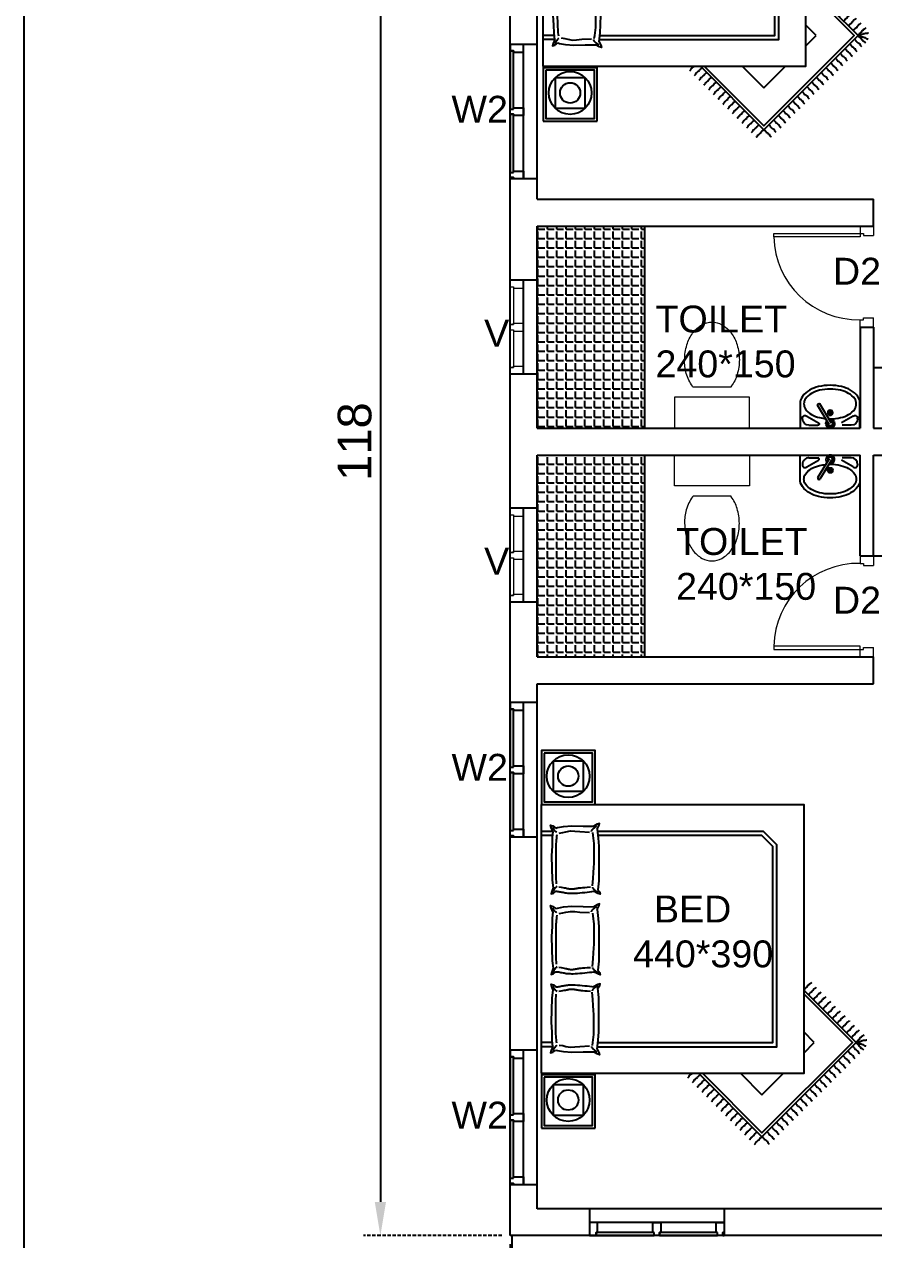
# Model space of a CAD drawing. Header units: inches. Extents: x -2903 to 3367, y -161 to 1064.
# Drawn here: x 3160.9 to 3224, y 92.5 to 182.8 of the extents above; entities that cross this region are included whole.
import ezdxf

# ---------------------------------------------------------------- set-up
doc = ezdxf.new("R2010")
doc.units = ezdxf.units.IN
doc.header["$MEASUREMENT"] = 0
doc.linetypes.add('ACAD_ISO03W100', pattern=[30, 12, -18])
doc.linetypes.add('HIDDEN', pattern=[0.375, 0.25, -0.125])
for name, color, linetype, lineweight in [('DIMENSION', 31, 'Continuous', 25), ('door', 42, 'Continuous', 20), ('furniture', 8, 'Continuous', 9), ('FURNITURES', 7, 'Continuous', 9), ('SUNSHADE', 63, 'ACAD_ISO03W100', 20), ('VENTILATOR', 42, 'ACAD_ISO03W100', 20)]:
    doc.layers.add(name, color=color, linetype=linetype, lineweight=lineweight)
for name, color, linetype in [('FURN', 161, 'Continuous'), ('FURNICHUR', 53, 'Continuous'), ('wall', 7, 'Continuous'), ('windows', 50, 'Continuous')]:
    doc.layers.add(name, color=color, linetype=linetype)
doc.styles.get("Standard").update_dxf_attribs({"font": 'arial.ttf'})
doc.dimstyles.new('ISO-25', dxfattribs={"dimtxt": 2.5, "dimasz": 2.5, "dimexe": 1.25, "dimexo": 0.625, "dimtad": 1, "dimtxsty": 'Standard', "dimcen": 2.5, "dimadec": 0, "dimazin": 0, "dimtfac": 1, "dimtmove": 0, "dimatfit": 3, "dimfxl": 1, "dimarcsym": 0})
pattern_1 = [(0, (29636.6011, -97488.9476), (0, 0.6985), [0.508, -0.1905]), (90, (29636.6011, -97488.9476), (-0.6985, 4e-17), [0.508, -0.1905])]

# ---------------------------------------------------------------- blocks, each defined once
blk = doc.blocks.new('1')
at = {"layer": 'FURN'}
for p, q in [((-128.05, 38.4), (-128.05, -1.6)), ((-88.05, 38.4), (-88.05, -1.6)), ((-87.43, 38.4), (112.57, 38.4)), ((112.57, 38.4), (112.57, -1.6)), ((112.57, 38.4), (112.57, -1.6))]:
    blk.add_line(p, q, dxfattribs=at)
at = {"layer": 'FURN', "color": 1}
for p, q in [((-67.43, 29.96), (-67.43, 38.4)), ((-64.43, 30.14), (-64.43, 38.4)), ((89.57, 30.14), (89.57, 38.4)), ((92.57, 29.96), (92.57, 38.4)), ((-87.43, -109.78), (-103.23, -125.58)), ((-103.23, -125.58), (-87.43, -141.38)), ((-72.21, -156.6), (-64.34, -164.47)), ((-64.34, -164.47), (-56.47, -156.6))]:
    blk.add_line(p, q, dxfattribs=at)
at = {"layer": 'FURN'}
for points in [[(-128.05, -1.6), (-88.05, -1.6), (-88.05, 38.4), (-128.05, 38.4)], [(112.57, 38.4), (112.57, -156.6), (-87.43, -156.6), (-87.43, 38.4)], [(112.57, -1.6), (152.57, -1.6), (152.57, 38.4), (112.57, 38.4)], [(-67.36, 29.85), (-70.3, 31.02), (-72.03, 31.52), (-71.43, 29.78), (-69.89, 27.6)], [(-69.89, 27.6), (-70.23, 26.29), (-71.09, 21.89), (-71.51, 15.74), (-71.34, 7.22), (-71.22, -0.51)], [(-67.36, 29.85), (-62.73, 30.26), (-56.57, 30.47), (-49.12, 30.93), (-31.04, 30.44), (-25.45, 29.59)], [(-25.45, 29.59), (-22.66, 30.61), (-20.92, 31.06), (-21.58, 29.33), (-22.95, 27.54)], [(-22.95, 27.54), (-22.91, 26.89), (-22.83, 26.2), (-22.73, 25.46), (-22.6, 24.7), (-22.45, 23.91), (-22.29, 23.11), (-22.14, 22.3), (-21.98, 21.49), (-21.84, 20.69), (-21.71, 19.87), (-21.6, 19.01), (-21.52, 18.09), (-21.47, 17.07), (-21.45, 15.94), (-21.46, 14.67), (-21.52, 13.22), (-21.62, 11.6), (-21.76, 9.84), (-21.93, 8), (-22.11, 6.13), (-22.31, 4.3), (-22.51, 2.55), (-22.7, 0.95), (-22.88, -0.45)], [(-9.18, 29.59), (-11.96, 30.61), (-13.71, 31.06), (-13.05, 29.33), (-11.68, 27.54)], [(-11.68, 27.54), (-11.72, 26.89), (-11.79, 26.2), (-11.9, 25.46), (-12.03, 24.7), (-12.18, 23.91), (-12.33, 23.11), (-12.49, 22.3), (-12.65, 21.49), (-12.79, 20.69), (-12.92, 19.87), (-13.02, 19.01), (-13.11, 18.09), (-13.16, 17.07), (-13.18, 15.94), (-13.17, 14.67), (-13.11, 13.22), (-13.01, 11.6), (-12.87, 9.84), (-12.7, 8), (-12.51, 6.13), (-12.32, 4.3), (-12.12, 2.55), (-11.93, 0.95), (-11.75, -0.45)], [(32.74, 29.85), (28.11, 30.26), (21.94, 30.47), (14.49, 30.93), (-3.59, 30.44), (-9.18, 29.59)], [(32.74, 29.85), (35.68, 31.02), (37.41, 31.52), (36.8, 29.78), (35.26, 27.6)], [(35.26, 27.6), (35.6, 26.29), (36.47, 21.89), (36.89, 15.74), (36.72, 7.22), (36.59, -0.51)], [(50.59, 29.59), (47.8, 30.61), (46.06, 31.06), (46.72, 29.33), (48.09, 27.54)], [(48.09, 27.54), (48.05, 26.89), (47.98, 26.2), (47.87, 25.46), (47.74, 24.7), (47.59, 23.91), (47.44, 23.11), (47.28, 22.3), (47.12, 21.49), (46.98, 20.69), (46.85, 19.87), (46.75, 19.01), (46.66, 18.09), (46.61, 17.07), (46.59, 15.94), (46.6, 14.67), (46.66, 13.22), (46.76, 11.6), (46.9, 9.84), (47.07, 8), (47.26, 6.13), (47.45, 4.3), (47.65, 2.55), (47.84, 0.95), (48.02, -0.45)], [(92.51, 29.85), (87.88, 30.26), (81.71, 30.47), (74.26, 30.93), (56.18, 30.44), (50.59, 29.59)], [(92.51, 29.85), (95.45, 31.02), (97.17, 31.52), (96.57, 29.78), (95.03, 27.6)], [(95.03, 27.6), (95.37, 26.29), (96.23, 21.89), (96.66, 15.74), (96.49, 7.22), (96.36, -0.51)], [(-69.16, -3.07), (-71.63, -4.33), (-73.38, -4.77), (-72.72, -3.05), (-71.22, -0.51)], [(-69.16, -3.07), (-62.46, -3.85), (-56.31, -4.27), (-48.87, -4.45), (-30.78, -4.3), (-23.97, -3.47)], [(-23.97, -3.47), (-22.41, -4.76), (-20.68, -5.27), (-21.29, -3.52), (-22.88, -0.45)], [(-10.66, -3.47), (-12.21, -4.76), (-13.94, -5.27), (-13.34, -3.52), (-11.75, -0.45)], [(34.53, -3.07), (27.84, -3.85), (21.68, -4.27), (14.24, -4.45), (-3.85, -4.3), (-10.66, -3.47)], [(34.53, -3.07), (37.01, -4.33), (38.75, -4.77), (38.09, -3.05), (36.59, -0.51)], [(49.11, -3.47), (47.55, -4.76), (45.83, -5.27), (46.43, -3.52), (48.02, -0.45)], [(94.3, -3.07), (87.6, -3.85), (81.45, -4.27), (74.01, -4.45), (55.92, -4.3), (49.11, -3.47)], [(94.3, -3.07), (96.78, -4.33), (98.52, -4.77), (97.86, -3.05), (96.36, -0.51)], [(-87.43, -78.67), (-134.34, -125.58), (-64.34, -195.59), (-25.35, -156.6)]]:
    blk.add_lwpolyline(points, dxfattribs=at)
at = {"layer": 'FURN', "color": 1}
for points in [[(-90.05, 36.4), (-126.05, 36.4), (-126.05, 0.4), (-90.05, 0.4)], [(150.57, 36.4), (114.57, 36.4), (114.57, 0.4), (150.57, 0.4)]]:
    blk.add_lwpolyline(points, close=True, dxfattribs=at)
at = {"layer": 'FURN'}
for points in [[(-95.78, 7.15), (-95.78, 29.65), (-118.28, 29.65), (-118.28, 7.15)], [(144.84, 7.15), (144.84, 29.65), (122.34, 29.65), (122.34, 7.15)]]:
    blk.add_lwpolyline(points, close=True, dxfattribs=at)
at = {"layer": 'FURN', "color": 1}
for points in [[(-66.57, 26.81), (-66.83, 27.23), (-67.15, 27.64), (-67.53, 28.02), (-67.97, 28.4), (-68.48, 28.76), (-69.06, 29.13), (-69.71, 29.49), (-70.44, 29.86)], [(-64.81, 26.86), (-63.52, 27.05), (-62.22, 27.2), (-60.9, 27.33), (-59.55, 27.43), (-58.13, 27.52), (-56.64, 27.59), (-55.06, 27.64), (-53.37, 27.68), (-51.55, 27.72), (-49.51, 27.74), (-47.2, 27.75), (-44.51, 27.74), (-41.37, 27.7), (-37.71, 27.63), (-33.44, 27.52), (-28.49, 27.38)], [(-26.43, 26.6), (-26.19, 27.04), (-25.89, 27.45), (-25.53, 27.86), (-25.1, 28.25), (-24.61, 28.63), (-24.04, 29.02), (-23.41, 29.41), (-22.69, 29.81)], [(-8.19, 26.6), (-8.44, 27.04), (-8.74, 27.45), (-9.1, 27.86), (-9.53, 28.25), (-10.02, 28.63), (-10.58, 29.02), (-11.22, 29.41), (-11.93, 29.81)], [(30.18, 26.86), (28.89, 27.05), (27.6, 27.2), (26.28, 27.33), (24.92, 27.43), (23.51, 27.52), (22.02, 27.59), (20.44, 27.64), (18.75, 27.68), (16.92, 27.72), (14.89, 27.74), (12.57, 27.75), (9.88, 27.74), (6.75, 27.7), (3.09, 27.63), (-1.18, 27.52), (-6.14, 27.38)], [(31.94, 26.81), (32.21, 27.23), (32.52, 27.64), (32.9, 28.02), (33.35, 28.4), (33.85, 28.76), (34.43, 29.13), (35.09, 29.49), (35.81, 29.86)], [(51.58, 26.6), (51.33, 27.04), (51.03, 27.45), (50.67, 27.86), (50.24, 28.25), (49.75, 28.63), (49.19, 29.02), (48.55, 29.41), (47.84, 29.81)], [(89.95, 26.86), (88.66, 27.05), (87.36, 27.2), (86.05, 27.33), (84.69, 27.43), (83.28, 27.52), (81.79, 27.59), (80.21, 27.64), (78.52, 27.68), (76.69, 27.72), (74.66, 27.74), (72.34, 27.75), (69.65, 27.74), (66.52, 27.7), (62.86, 27.63), (58.59, 27.52), (53.63, 27.38)], [(91.71, 26.81), (91.97, 27.23), (92.29, 27.64), (92.67, 28.02), (93.11, 28.4), (93.62, 28.76), (94.2, 29.13), (94.85, 29.49), (95.58, 29.86)], [(-66.19, 25.07), (-66.66, 22.44), (-67.17, 20.24), (-67.71, 16.62), (-67.6, 13.63), (-67.19, 9.67), (-66.9, 2.66)], [(-26.22, 25.3), (-25.95, 23.77), (-25.72, 22.49), (-25.52, 21.42), (-25.35, 20.53), (-25.2, 19.79), (-25.07, 19.18), (-24.96, 18.65), (-24.87, 18.18), (-24.79, 17.74), (-24.72, 17.33), (-24.67, 16.93), (-24.64, 16.54), (-24.62, 16.15), (-24.61, 15.75), (-24.63, 15.35), (-24.66, 14.93), (-24.71, 14.48), (-24.78, 14.02), (-24.85, 13.54), (-24.94, 13.06), (-25.03, 12.57), (-25.12, 12.08), (-25.21, 11.61), (-25.29, 11.14), (-25.36, 10.68), (-25.43, 10.17), (-25.5, 9.53), (-25.58, 8.7), (-25.68, 7.6), (-25.81, 6.16), (-25.96, 4.31), (-26.15, 1.98)], [(-8.41, 25.3), (-8.67, 23.77), (-8.9, 22.49), (-9.1, 21.42), (-9.28, 20.53), (-9.43, 19.79), (-9.55, 19.18), (-9.66, 18.65), (-9.76, 18.18), (-9.84, 17.74), (-9.9, 17.33), (-9.95, 16.93), (-9.99, 16.54), (-10.01, 16.15), (-10.01, 15.75), (-10, 15.35), (-9.97, 14.93), (-9.92, 14.48), (-9.85, 14.02), (-9.77, 13.54), (-9.69, 13.06), (-9.6, 12.57), (-9.51, 12.08), (-9.42, 11.61), (-9.34, 11.14), (-9.27, 10.68), (-9.2, 10.17), (-9.12, 9.53), (-9.04, 8.7), (-8.94, 7.6), (-8.82, 6.16), (-8.67, 4.31), (-8.48, 1.98)], [(31.56, 25.07), (32.03, 22.44), (32.54, 20.24), (33.08, 16.62), (32.97, 13.63), (32.57, 9.67), (32.28, 2.66)], [(51.36, 25.3), (51.1, 23.77), (50.87, 22.49), (50.67, 21.42), (50.49, 20.53), (50.34, 19.79), (50.21, 19.18), (50.11, 18.65), (50.01, 18.18), (49.93, 17.74), (49.87, 17.33), (49.82, 16.93), (49.78, 16.54), (49.76, 16.15), (49.76, 15.75), (49.77, 15.35), (49.8, 14.93), (49.85, 14.48), (49.92, 14.02), (50, 13.54), (50.08, 13.06), (50.17, 12.57), (50.26, 12.08), (50.35, 11.61), (50.43, 11.14), (50.5, 10.68), (50.57, 10.17), (50.64, 9.53), (50.73, 8.7), (50.83, 7.6), (50.95, 6.16), (51.1, 4.31), (51.29, 1.98)], [(91.33, 25.07), (91.8, 22.44), (92.31, 20.24), (92.85, 16.62), (92.74, 13.63), (92.34, 9.67), (92.05, 2.66)], [(-67.34, 1.24), (-67.8, 1.03), (-68.28, 0.71), (-68.77, 0.3), (-69.27, -0.19), (-69.76, -0.77), (-70.26, -1.43), (-70.74, -2.16), (-71.22, -2.96)], [(-66.5, 0.47), (-64.35, 0.08), (-62.29, -0.23), (-60.31, -0.44), (-58.39, -0.59), (-56.54, -0.68), (-54.76, -0.72), (-53.02, -0.73), (-51.34, -0.73), (-49.68, -0.71), (-47.91, -0.68), (-45.89, -0.61), (-43.48, -0.51), (-40.52, -0.36), (-36.87, -0.14), (-32.38, 0.14), (-26.9, 0.52)], [(-25.95, 0.5), (-25.49, 0.28), (-25.01, -0.04), (-24.53, -0.45), (-24.04, -0.96), (-23.56, -1.54), (-23.07, -2.21), (-22.6, -2.95), (-22.13, -3.75)], [(-8.67, 0.5), (-9.14, 0.28), (-9.61, -0.04), (-10.1, -0.45), (-10.58, -0.96), (-11.07, -1.54), (-11.55, -2.21), (-12.03, -2.95), (-12.5, -3.75)], [(31.87, 0.47), (29.73, 0.08), (27.67, -0.23), (25.68, -0.44), (23.77, -0.59), (21.92, -0.68), (20.13, -0.72), (18.39, -0.73), (16.71, -0.73), (15.05, -0.71), (13.28, -0.68), (11.27, -0.61), (8.85, -0.51), (5.9, -0.36), (2.25, -0.14), (-2.25, 0.14), (-7.72, 0.52)], [(32.71, 1.24), (33.18, 1.03), (33.66, 0.71), (34.15, 0.3), (34.64, -0.19), (35.14, -0.77), (35.63, -1.43), (36.12, -2.16), (36.59, -2.96)], [(51.1, 0.5), (50.63, 0.28), (50.16, -0.04), (49.67, -0.45), (49.19, -0.96), (48.7, -1.54), (48.22, -2.21), (47.74, -2.95), (47.27, -3.75)], [(91.64, 0.47), (89.5, 0.08), (87.43, -0.23), (85.45, -0.44), (83.54, -0.59), (81.69, -0.68), (79.9, -0.72), (78.16, -0.73), (76.48, -0.73), (74.82, -0.71), (73.05, -0.68), (71.04, -0.61), (68.62, -0.51), (65.67, -0.36), (62.01, -0.14), (57.52, 0.14), (52.05, 0.52)], [(92.48, 1.24), (92.95, 1.03), (93.43, 0.71), (93.91, 0.3), (94.41, -0.19), (94.9, -0.77), (95.4, -1.43), (95.89, -2.16), (96.36, -2.96)], [(-67.43, -3.27), (-67.43, -136.6), (82.57, -136.6), (92.57, -126.6), (92.57, -3.27)], [(-64.43, -3.62), (-64.43, -133.6), (81.33, -133.6), (89.57, -125.36), (89.57, -3.62)], [(-87.43, -81.5), (-131.51, -125.58), (-64.34, -192.76), (-28.18, -156.6)]]:
    blk.add_lwpolyline(points, dxfattribs=at)
for points in [[(-90.5, -70.43, -0.057684), (-90.04, -71.01, -0.07163), (-89.56, -71.37, -0.068761), (-89.02, -71.58, 0.08136), (-88.57, -71.76, 0.193021), (-87.87, -72.7, -0.10466), (-87.43, -73.58, -0.057194)], [(-101.11, -81.04, -0.057684), (-100.64, -81.62, -0.07163), (-100.16, -81.98, -0.068761), (-99.63, -82.18, 0.08136), (-99.18, -82.37, 0.193021), (-98.48, -83.31, -0.15468), (-97.71, -84.52, -0.057194), (-97.02, -84.98, 0.056456), (-96.31, -85.44, 0.067925), (-95.9, -85.9, 0.045608), (-95.45, -86.69)], [(-97.57, -77.5, -0.057684), (-97.11, -78.08, -0.07163), (-96.63, -78.45, -0.068761), (-96.09, -78.65, 0.08136), (-95.64, -78.83, 0.193021), (-94.95, -79.77, -0.15468), (-94.17, -80.99, -0.057194), (-93.48, -81.45, 0.056456), (-92.78, -81.91, 0.067925), (-92.36, -82.36, 0.045608), (-91.92, -83.16)], [(-94.04, -73.96, -0.057684), (-93.57, -74.55, -0.07163), (-93.09, -74.91, -0.068761), (-92.56, -75.11, 0.08136), (-92.11, -75.29, 0.193021), (-91.41, -76.23, -0.15468), (-90.64, -77.45, -0.057194), (-89.94, -77.91, 0.056456), (-89.24, -78.37, 0.067925), (-88.83, -78.83, 0.045608), (-88.38, -79.62)], [(-108.18, -88.11, -0.057684), (-107.72, -88.69, -0.07163), (-107.23, -89.05, -0.068761), (-106.7, -89.25, 0.08136), (-106.25, -89.44, 0.193021), (-105.55, -90.38, -0.15468), (-104.78, -91.59, -0.057194), (-104.09, -92.05, 0.056456), (-103.38, -92.51, 0.067925), (-102.97, -92.97, 0.045608), (-102.52, -93.76)], [(-104.64, -84.57, -0.057684), (-104.18, -85.16, -0.07163), (-103.7, -85.52, -0.068761), (-103.16, -85.72, 0.08136), (-102.72, -85.9, 0.193021), (-102.02, -86.84, -0.15468), (-101.24, -88.06, -0.057194), (-100.55, -88.52, 0.056456), (-99.85, -88.98, 0.067925), (-99.43, -89.43, 0.045608), (-98.99, -90.23)], [(-118.79, -98.71, -0.057684), (-118.32, -99.3, -0.07163), (-117.84, -99.66, -0.068761), (-117.31, -99.86, 0.08136), (-116.86, -100.04, 0.193021), (-116.16, -100.98, -0.15468), (-115.39, -102.2, -0.057194), (-114.69, -102.66, 0.056456), (-113.99, -103.12, 0.067925), (-113.58, -103.58, 0.045608), (-113.13, -104.37)], [(-115.25, -95.18, -0.057684), (-114.79, -95.76, -0.07163), (-114.31, -96.12, -0.068761), (-113.77, -96.33, 0.08136), (-113.32, -96.51, 0.193021), (-112.62, -97.45, -0.15468), (-111.85, -98.67, -0.057194), (-111.16, -99.12, 0.056456), (-110.46, -99.59, 0.067925), (-110.04, -100.04, 0.045608), (-109.59, -100.83)], [(-111.71, -91.64, -0.057684), (-111.25, -92.23, -0.07163), (-110.77, -92.59, -0.068761), (-110.23, -92.79, 0.08136), (-109.79, -92.97, 0.193021), (-109.09, -93.91, -0.15468), (-108.31, -95.13, -0.057194), (-107.62, -95.59, 0.056456), (-106.92, -96.05, 0.067925), (-106.51, -96.5, 0.045608), (-106.06, -97.3)], [(-125.86, -105.78, -0.057684), (-125.39, -106.37, -0.07163), (-124.91, -106.73, -0.068761), (-124.38, -106.93, 0.08136), (-123.93, -107.11, 0.193021), (-123.23, -108.05, -0.15468), (-122.46, -109.27, -0.057194), (-121.76, -109.73, 0.056456), (-121.06, -110.19, 0.067925), (-120.65, -110.65, 0.045608), (-120.2, -111.44)], [(-122.32, -102.25, -0.057684), (-121.86, -102.83, -0.07163), (-121.38, -103.19, -0.068761), (-120.84, -103.4, 0.08136), (-120.39, -103.58, 0.193021), (-119.69, -104.52, -0.15468), (-118.92, -105.74, -0.057194), (-118.23, -106.19, 0.056456), (-117.53, -106.66, 0.067925), (-117.11, -107.11, 0.045608), (-116.66, -107.91)], [(-136.46, -116.39, -0.057684), (-136, -116.98, -0.07163), (-135.52, -117.34, -0.068761), (-134.98, -117.54, 0.08136), (-134.54, -117.72, 0.193021), (-133.84, -118.66, -0.15468), (-133.06, -119.88, -0.057194), (-132.37, -120.34, 0.056456), (-131.67, -120.8, 0.067925), (-131.25, -121.25, 0.045608), (-130.81, -122.05)], [(-132.93, -112.86, -0.057684), (-132.46, -113.44, -0.07163), (-131.98, -113.8, -0.068761), (-131.45, -114, 0.08136), (-131, -114.19, 0.193021), (-130.3, -115.13, -0.15468), (-129.53, -116.34, -0.057194), (-128.84, -116.8, 0.056456), (-128.13, -117.26, 0.067925), (-127.72, -117.72, 0.045608), (-127.27, -118.51)], [(-131.59, -113.93, -0.018346), (-131.45, -114, 0.08136), (-131, -114.19, 0.193021), (-130.3, -115.13, -0.15468), (-129.53, -116.34, -0.057194), (-128.84, -116.8, 0.056456), (-128.13, -117.26, 0.067925), (-127.72, -117.72, 0.045608), (-127.27, -118.51)], [(-129.39, -109.32, -0.057684), (-128.93, -109.9, -0.07163), (-128.45, -110.27, -0.068761), (-127.91, -110.47, 0.08136), (-127.46, -110.65, 0.193021), (-126.77, -111.59, -0.15468), (-125.99, -112.81, -0.057194), (-125.3, -113.27, 0.056456), (-124.6, -113.73, 0.067925), (-124.18, -114.18, 0.045608), (-123.74, -114.98)], [(-140, -119.93, -0.057684), (-139.54, -120.51, -0.07163), (-139.05, -120.87, -0.068761), (-138.52, -121.07, 0.08136), (-138.07, -121.26, 0.193021), (-137.37, -122.2, -0.15468), (-136.6, -123.41, -0.057194), (-135.91, -123.87, 0.056456), (-135.2, -124.33, 0.067925), (-134.79, -124.79, 0.045608), (-134.34, -125.58)], [(-140, -131.24, 0.057684), (-139.54, -130.66, 0.07163), (-139.05, -130.29, 0.068761), (-138.52, -130.09, -0.08136), (-138.07, -129.91, -0.193021), (-137.37, -128.97, 0.15468), (-136.6, -127.75, 0.057194), (-135.91, -127.29, -0.056456), (-135.2, -126.83, -0.067925), (-134.79, -126.38, -0.045608), (-134.34, -125.58)], [(-136.46, -134.78, 0.057684), (-136, -134.19, 0.07163), (-135.52, -133.83, 0.068761), (-134.98, -133.63, -0.08136), (-134.54, -133.45, -0.193021), (-133.84, -132.51, 0.15468), (-133.06, -131.29, 0.057194), (-132.37, -130.83, -0.056456), (-131.67, -130.37, -0.067925), (-131.25, -129.91, -0.045608), (-130.81, -129.12)], [(-132.93, -138.31, 0.057684), (-132.46, -137.73, 0.07163), (-131.98, -137.37, 0.068761), (-131.45, -137.16, -0.08136), (-131, -136.98, -0.193021), (-130.3, -136.04, 0.15468), (-129.53, -134.82, 0.057194), (-128.84, -134.37, -0.056456), (-128.13, -133.9, -0.067925), (-127.72, -133.45, -0.045608), (-127.27, -132.65)], [(-129.39, -141.85, 0.057684), (-128.93, -141.26, 0.07163), (-128.45, -140.9, 0.068761), (-127.91, -140.7, -0.08136), (-127.46, -140.52, -0.193021), (-126.77, -139.58, 0.15468), (-125.99, -138.36, 0.057194), (-125.3, -137.9, -0.056456), (-124.6, -137.44, -0.067925), (-124.18, -136.98, -0.045608), (-123.74, -136.19)], [(-125.86, -145.38, 0.057684), (-125.39, -144.8, 0.07163), (-124.91, -144.44, 0.068761), (-124.38, -144.23, -0.08136), (-123.93, -144.05, -0.193021), (-123.23, -143.11, 0.15468), (-122.46, -141.89, 0.057194), (-121.76, -141.44, -0.056456), (-121.06, -140.97, -0.067925), (-120.65, -140.52, -0.045608), (-120.2, -139.73)], [(-122.32, -148.92, 0.057684), (-121.86, -148.33, 0.07163), (-121.38, -147.97, 0.068761), (-120.84, -147.77, -0.08136), (-120.39, -147.59, -0.193021), (-119.69, -146.65, 0.15468), (-118.92, -145.43, 0.057194), (-118.23, -144.97, -0.056456), (-117.53, -144.51, -0.067925), (-117.11, -144.06, -0.045608), (-116.66, -143.26)], [(-118.79, -152.45, 0.057684), (-118.32, -151.87, 0.07163), (-117.84, -151.51, 0.068761), (-117.31, -151.31, -0.08136), (-116.86, -151.12, -0.193021), (-116.16, -150.18, 0.15468), (-115.39, -148.97, 0.057194), (-114.69, -148.51, -0.056456), (-113.99, -148.04, -0.067925), (-113.58, -147.59, -0.045608), (-113.13, -146.8)], [(-115.25, -155.99, 0.057684), (-114.79, -155.4, 0.07163), (-114.31, -155.04, 0.068761), (-113.77, -154.84, -0.08136), (-113.32, -154.66, -0.193021), (-112.62, -153.72, 0.15468), (-111.85, -152.5, 0.057194), (-111.16, -152.04, -0.056456), (-110.46, -151.58, -0.067925), (-110.04, -151.13, -0.045608), (-109.59, -150.33)], [(-111.71, -159.52, 0.057684), (-111.25, -158.94, 0.07163), (-110.77, -158.58, 0.068761), (-110.23, -158.38, -0.08136), (-109.79, -158.19, -0.193021), (-109.09, -157.25, 0.15468), (-108.31, -156.04, 0.057194), (-107.62, -155.58, -0.056456), (-106.92, -155.12, -0.067925), (-106.51, -154.66, -0.045608), (-106.06, -153.87)], [(-108.18, -163.06, 0.057684), (-107.72, -162.48, 0.07163), (-107.23, -162.11, 0.068761), (-106.7, -161.91, -0.08136), (-106.25, -161.73, -0.193021), (-105.55, -160.79, 0.15468), (-104.78, -159.57, 0.057194), (-104.09, -159.11, -0.056456), (-103.38, -158.65, -0.067925), (-102.97, -158.2, -0.045608), (-102.52, -157.4)], [(-104.64, -166.6, 0.057684), (-104.18, -166.01, 0.07163), (-103.7, -165.65, 0.068761), (-103.16, -165.45, -0.08136), (-102.72, -165.26, -0.193021), (-102.02, -164.33, 0.15468), (-101.24, -163.11, 0.057194), (-100.55, -162.65, -0.056456), (-99.85, -162.19, -0.067925), (-99.43, -161.73, -0.045608), (-98.99, -160.94)], [(-23.33, -165.89, 0.057684), (-23.91, -165.42, 0.07163), (-24.27, -164.94, 0.068761), (-24.47, -164.41, -0.08136), (-24.66, -163.96, -0.193021), (-25.6, -163.26, 0.15468), (-26.81, -162.49, 0.057194), (-27.27, -161.8, -0.056456), (-27.73, -161.09, -0.067925), (-28.19, -160.68, -0.045608), (-28.98, -160.23)], [(-19.79, -162.35, 0.057684), (-20.38, -161.89, 0.07163), (-20.74, -161.41, 0.068761), (-20.94, -160.87, -0.08136), (-21.12, -160.42, -0.193021), (-22.06, -159.73, 0.15468), (-23.28, -158.95, 0.057194), (-23.74, -158.26, -0.056456), (-24.2, -157.56, -0.067925), (-24.65, -157.14, -0.045608), (-25.45, -156.7)], [(-101.11, -170.13, 0.057684), (-100.64, -169.55, 0.07163), (-100.16, -169.19, 0.068761), (-99.63, -168.98, -0.08136), (-99.18, -168.8, -0.193021), (-98.48, -167.86, 0.15468), (-97.71, -166.64, 0.057194), (-97.02, -166.19, -0.056456), (-96.31, -165.72, -0.067925), (-95.9, -165.27, -0.045608), (-95.45, -164.47)], [(-97.57, -173.67, 0.057684), (-97.11, -173.08, 0.07163), (-96.63, -172.72, 0.068761), (-96.09, -172.52, -0.08136), (-95.64, -172.34, -0.193021), (-94.95, -171.4, 0.15468), (-94.17, -170.18, 0.057194), (-93.48, -169.72, -0.056456), (-92.78, -169.26, -0.067925), (-92.36, -168.8, -0.045608), (-91.92, -168.01)], [(-94.04, -177.2, 0.057684), (-93.57, -176.62, 0.07163), (-93.09, -176.26, 0.068761), (-92.56, -176.05, -0.08136), (-92.11, -175.87, -0.193021), (-91.41, -174.93, 0.15468), (-90.64, -173.71, 0.057194), (-89.94, -173.26, -0.056456), (-89.24, -172.79, -0.067925), (-88.83, -172.34, -0.045608), (-88.38, -171.55)], [(-33.93, -176.49, 0.057684), (-34.52, -176.03, 0.07163), (-34.88, -175.55, 0.068761), (-35.08, -175.02, -0.08136), (-35.26, -174.57, -0.193021), (-36.2, -173.87, 0.15468), (-37.42, -173.09, 0.057194), (-37.88, -172.4, -0.056456), (-38.34, -171.7, -0.067925), (-38.8, -171.29, -0.045608), (-39.59, -170.84)], [(-30.4, -172.96, 0.057684), (-30.98, -172.5, 0.07163), (-31.34, -172.01, 0.068761), (-31.55, -171.48, -0.08136), (-31.73, -171.03, -0.193021), (-32.67, -170.33, 0.15468), (-33.89, -169.56, 0.057194), (-34.34, -168.87, -0.056456), (-34.81, -168.16, -0.067925), (-35.26, -167.75, -0.045608), (-36.05, -167.3)], [(-26.86, -169.42, 0.057684), (-27.45, -168.96, 0.07163), (-27.81, -168.48, 0.068761), (-28.01, -167.94, -0.08136), (-28.19, -167.5, -0.193021), (-29.13, -166.8, 0.15468), (-30.35, -166.02, 0.057194), (-30.81, -165.33, -0.056456), (-31.27, -164.63, -0.067925), (-31.72, -164.21, -0.045608), (-32.52, -163.77)], [(-90.5, -180.74, 0.057684), (-90.04, -180.15, 0.07163), (-89.56, -179.79, 0.068761), (-89.02, -179.59, -0.08136), (-88.57, -179.41, -0.193021), (-87.87, -178.47, 0.15468), (-87.1, -177.25, 0.057194), (-86.41, -176.79, -0.056456), (-85.71, -176.33, -0.067925), (-85.29, -175.88, -0.045608), (-84.84, -175.08)], [(-86.97, -184.27, 0.057684), (-86.5, -183.69, 0.07163), (-86.02, -183.33, 0.068761), (-85.49, -183.13, -0.08136), (-85.04, -182.94, -0.193021), (-84.34, -182, 0.15468), (-83.57, -180.79, 0.057194), (-82.87, -180.33, -0.056456), (-82.17, -179.86, -0.067925), (-81.76, -179.41, -0.045608), (-81.31, -178.62)], [(-41, -183.57, 0.057684), (-41.59, -183.1, 0.07163), (-41.95, -182.62, 0.068761), (-42.15, -182.09, -0.08136), (-42.33, -181.64, -0.193021), (-43.27, -180.94, 0.15468), (-44.49, -180.17, 0.057194), (-44.95, -179.47, -0.056456), (-45.41, -178.77, -0.067925), (-45.87, -178.36, -0.045608), (-46.66, -177.91)], [(-37.47, -180.03, 0.057684), (-38.05, -179.57, 0.07163), (-38.41, -179.09, 0.068761), (-38.62, -178.55, -0.08136), (-38.8, -178.1, -0.193021), (-39.74, -177.4, 0.15468), (-40.96, -176.63, 0.057194), (-41.41, -175.94, -0.056456), (-41.88, -175.24, -0.067925), (-42.33, -174.82, -0.045608), (-43.13, -174.37)], [(-83.43, -187.81, 0.057684), (-82.97, -187.22, 0.07163), (-82.49, -186.86, 0.068761), (-81.95, -186.66, -0.08136), (-81.5, -186.48, -0.193021), (-80.8, -185.54, 0.15468), (-80.03, -184.32, 0.057194), (-79.34, -183.86, -0.056456), (-78.64, -183.4, -0.067925), (-78.22, -182.95, -0.045608), (-77.77, -182.15)], [(-79.89, -191.34, 0.057684), (-79.43, -190.76, 0.07163), (-78.95, -190.4, 0.068761), (-78.42, -190.2, -0.08136), (-77.97, -190.01, -0.193021), (-77.27, -189.07, 0.15468), (-76.49, -187.86, 0.057194), (-75.8, -187.4, -0.056456), (-75.1, -186.94, -0.067925), (-74.69, -186.48, -0.045608), (-74.24, -185.69)], [(-76.36, -194.88, 0.057684), (-75.9, -194.3, 0.07163), (-75.41, -193.93, 0.068761), (-74.88, -193.73, -0.08136), (-74.43, -193.55, -0.193021), (-73.73, -192.61, 0.15468), (-72.96, -191.39, 0.057194), (-72.27, -190.93, -0.056456), (-71.56, -190.47, -0.067925), (-71.15, -190.02, -0.045608), (-70.7, -189.22)], [(-51.61, -194.17, 0.057684), (-52.2, -193.71, 0.07163), (-52.56, -193.23, 0.068761), (-52.76, -192.69, -0.08136), (-52.94, -192.24, -0.193021), (-53.88, -191.55, 0.15468), (-55.1, -190.77, 0.057194), (-55.56, -190.08, -0.056456), (-56.02, -189.38, -0.067925), (-56.47, -188.96, -0.045608), (-57.27, -188.52)], [(-48.08, -190.64, 0.057684), (-48.66, -190.17, 0.07163), (-49.02, -189.69, 0.068761), (-49.22, -189.16, -0.08136), (-49.41, -188.71, -0.193021), (-50.35, -188.01, 0.15468), (-51.56, -187.24, 0.057194), (-52.02, -186.54, -0.056456), (-52.48, -185.84, -0.067925), (-52.94, -185.43, -0.045608), (-53.73, -184.98)], [(-44.54, -187.1, 0.057684), (-45.12, -186.64, 0.07163), (-45.48, -186.16, 0.068761), (-45.69, -185.62, -0.08136), (-45.87, -185.17, -0.193021), (-46.81, -184.47, 0.15468), (-48.03, -183.7, 0.057194), (-48.49, -183.01, -0.056456), (-48.95, -182.31, -0.067925), (-49.4, -181.89, -0.045608), (-50.2, -181.44)], [(-72.82, -198.42, 0.057684), (-72.36, -197.83, 0.07163), (-71.88, -197.47, 0.068761), (-71.34, -197.27, -0.08136), (-70.9, -197.08, -0.193021), (-70.2, -196.15, 0.15468), (-69.42, -194.93, 0.057194), (-68.73, -194.47, -0.056456), (-68.03, -194.01, -0.067925), (-67.61, -193.55, -0.045608), (-67.17, -192.76)], [(-70, -201.24, -0.057684), (-69.41, -200.78, -0.07163), (-69.05, -200.3, -0.068761), (-68.85, -199.76, 0.08136), (-68.67, -199.32, 0.193021), (-67.73, -198.62, -0.15468), (-66.51, -197.84, -0.057194), (-66.05, -197.15, 0.056456), (-65.59, -196.45, 0.067925), (-65.13, -196.03, 0.045608), (-64.34, -195.59)], [(-67.25, -203.04, 0.057684), (-67.06, -202.32, 0.07163), (-66.76, -201.79, 0.068761), (-66.36, -201.39, -0.08136), (-66.02, -201.05, -0.193021), (-65.75, -199.9, 0.15468), (-65.53, -198.48, 0.057194), (-65.08, -197.78, -0.056456), (-64.63, -197.08, -0.067925), (-64.43, -196.49, -0.045608), (-64.34, -195.59)], [(-58.68, -201.24, 0.057684), (-59.27, -200.78, 0.07163), (-59.63, -200.3, 0.068761), (-59.83, -199.76, -0.08136), (-60.01, -199.32, -0.193021), (-60.95, -198.62, 0.15468), (-62.17, -197.84, 0.057194), (-62.63, -197.15, -0.056456), (-63.09, -196.45, -0.067925), (-63.54, -196.03, -0.045608), (-64.34, -195.59)], [(-62.59, -203.39, 0.057684), (-62.84, -202.69, 0.07163), (-62.88, -202.09, 0.068761), (-62.77, -201.53, -0.08136), (-62.68, -201.05, -0.193021), (-63.1, -199.96, 0.15468), (-63.72, -198.65, 0.057194), (-63.73, -197.82, -0.056456), (-63.75, -196.98, -0.067925), (-63.91, -196.39, -0.045608), (-64.34, -195.59)], [(-55.15, -197.71, 0.057684), (-55.73, -197.24, 0.07163), (-56.09, -196.76, 0.068761), (-56.29, -196.23, -0.08136), (-56.48, -195.78, -0.193021), (-57.42, -195.08, 0.15468), (-58.63, -194.31, 0.057194), (-59.09, -193.62, -0.056456), (-59.55, -192.91, -0.067925), (-60.01, -192.5, -0.045608), (-60.8, -192.05)]]:
    blk.add_lwpolyline(points, format="xyb", dxfattribs=at)
at = {"layer": 'wall', "color": 2}
for centre, radius in [((-107.03, 18.4), 15.91), ((133.59, 18.4), 15.91), ((-107.03, 18.4), 7.55), ((133.59, 18.4), 7.55)]:
    blk.add_circle(centre, radius, dxfattribs=at)
blk = doc.blocks.new('A$C10523945')
at = {"layer": 'FURN', "color": 30}
for p, q in [((-272.3, -123.8), (-272.3, -97)), ((-242.9, -118.6), (-230.8, -98.8)), ((-240.6, -120), (-228.6, -100.2)), ((-210.4, -98.7), (-210.4, -123.8)), ((-265.3, -111.5), (-253.2, -118.4)), ((-217.4, -111.5), (-229.5, -118.4)), ((-210.4, -123.8), (-272.3, -123.8)), ((-269.8, -114.3), (-269.8, -113.4)), ((-263.2, -120.9), (-253.9, -120.9)), ((-219.6, -120.9), (-228.8, -120.9)), ((-212.9, -114.3), (-212.9, -113.4))]:
    blk.add_line(p, q, dxfattribs=at)
for points in [[(-272.3, -97, -0.121714), (-270, -91.2, -0.106411), (-262.5, -84.6, -0.071382), (-253.2, -81, -0.057712), (-241.4, -79.6, -0.057712), (-229.6, -81, -0.071382), (-220.3, -84.6, -0.106411), (-212.9, -91.2, -0.1591), (-210.4, -98.9, -0.00402), (-210.4, -99.1, -0.00402)], [(-240.2, -114.2, -0.006413), (-241.4, -114.3, -0.057712), (-252.3, -113, -0.071382), (-260.6, -109.8, -0.106411), (-266.8, -104.2, -0.1591), (-268.5, -98.9, -0.1591), (-266.8, -93.6, -0.106411), (-260.6, -88.1, -0.071382), (-252.3, -84.8, -0.057712), (-241.4, -83.6, -0.057712), (-230.6, -84.8, -0.071382), (-222.3, -88.1, -0.106411), (-216.1, -93.6, -0.1591), (-214.4, -98.9, -0.1591), (-216.1, -104.2, -0.106411), (-222.3, -109.8, -0.071382), (-230.6, -113, -0.034511), (-237, -114, -0.034511)]]:
    blk.add_lwpolyline(points, format="xyb", dxfattribs=at)
for centre, radius in [((-241.6, -108), 2.64), ((-241.6, -108), 2.22), ((-243.1, -108), 0.345), ((-242.6, -107.1), 0.345), ((-242.6, -108.9), 0.345), ((-241.6, -106.6), 0.345), ((-241.6, -108), 0.345), ((-241.6, -109.4), 0.345), ((-240.7, -107.1), 0.345), ((-240.7, -108.9), 0.345), ((-240.2, -108), 0.345)]:
    blk.add_circle(centre, radius, dxfattribs=at)
for centre, radius, start, end in [((-230, -99.9), 1.4, 349.1654, 128.2176), ((-267.1, -113.4), 2.64, 46.2558, 180), ((-215.6, -113.4), 2.64, 0, 133.7442), ((-263.2, -114.3), 6.61, 180, 270), ((-241.6, -119.1), 4.51, 75.5931, 41.7899), ((-241.6, -119.1), 2.79, 86.6859, 30.6971), ((-241.6, -119.1), 2.4, 91.7275, 25.6555), ((-228.8, -119.6), 1.32, 120.0412, 270), ((-219.6, -114.3), 6.61, 270, 0)]:
    blk.add_arc(centre, radius, start, end, dxfattribs=at)
blk = doc.blocks.new('WC')
at = {"layer": 'FURNITURES'}
for p, q in [((-27.94, 0), (27.94, 0)), ((-27.94, -22.86), (-27.94, 0)), ((27.94, 0), (27.94, -22.86)), ((27.94, -22.86), (-27.94, -22.86)), ((14.37, -30.48), (-13.94, -30.48))]:
    blk.add_line(p, q, dxfattribs=at)
blk.add_lwpolyline([(-13.94, -30.48, 0.007957), (-14.37, -31.04, 0.084248), (-19.15, -40.67, 0.088866), (-20.32, -50.8, 0.073281), (-18.69, -61.84, 0.084248), (-14.37, -70.56, 0.106469), (-7.42, -76.78, 0.130159), (0, -78.74, 0.130159), (7.42, -76.78, 0.106469), (14.37, -70.56, 0.084248), (18.69, -61.84, 0.073281), (20.32, -50.8, 0.073281), (18.69, -39.76, 0.084248), (14.37, -31.04, 0.007957), (13.94, -30.48, 0.130159)], format="xyb", dxfattribs=at)
blk = doc.blocks.new('*D707')
at = {"color": 0, "lineweight": -2, "transparency": 16777216}
for p, q in [((3196.384, 210.848), (3186.112, 210.848)), ((3187.362, 208.348), (3187.362, 95.348))]:
    blk.add_line(p, q, dxfattribs=at)
at = {"color": 0, "linetype": 'HIDDEN', "lineweight": -2, "transparency": 16777216}
blk.add_line((3196.384, 92.848), (3186.112, 92.848), dxfattribs=at)
at = {"color": 0, "transparency": 16777216}
for points in [[(3186.945, 208.348), (3187.778, 208.348), (3187.362, 210.848)], [(3186.945, 95.348), (3187.778, 95.348), (3187.362, 92.848)]]:
    blk.add_solid(points, dxfattribs=at)
at = {"layer": 'Defpoints', "color": 0, "transparency": 16777216}
for p in [(3197.009, 210.848), (3187.362, 92.848), (3197.009, 92.848)]:
    blk.add_point(p, dxfattribs=at)
at = {"color": 0, "transparency": 16777216, "insert": (3185.46, 151.848), "char_height": 2.5, "attachment_point": 5, "rotation": 90}
blk.add_mtext('118', dxfattribs=at)
blk = doc.blocks.new('*D708')
at = {"color": 0, "lineweight": -2, "transparency": 16777216}
for p, q in [((3197.009, 92.223), (3197.009, 48.008)), ((3199.509, 49.258), (3326.509, 49.258))]:
    blk.add_line(p, q, dxfattribs=at)
at = {"color": 0, "linetype": 'HIDDEN', "lineweight": -2, "transparency": 16777216}
blk.add_line((3329.009, 92.223), (3329.009, 48.008), dxfattribs=at)
at = {"color": 0, "transparency": 16777216}
for points in [[(3199.509, 49.674), (3199.509, 48.841), (3197.009, 49.258)], [(3326.509, 49.674), (3326.509, 48.841), (3329.009, 49.258)]]:
    blk.add_solid(points, dxfattribs=at)
at = {"layer": 'Defpoints', "color": 0, "transparency": 16777216}
for p in [(3197.009, 92.848), (3329.009, 92.848), (3329.009, 49.258)]:
    blk.add_point(p, dxfattribs=at)
at = {"color": 0, "transparency": 16777216, "insert": (3263.009, 51.16), "char_height": 2.5, "attachment_point": 5}
blk.add_mtext('132', dxfattribs=at)

msp = doc.modelspace()

# ---------------------------------------------------------------- hatches: boundary and pattern name
at = {"true_color": 0x636466}
h = msp.add_hatch(dxfattribs=at)
h.set_pattern_fill('ANGLE', color=251, scale=0.1)
h.set_pattern_definition(pattern_1)
h.paths.add_polyline_path([(3207.009, 167.848), (3199.009, 167.848), (3199.009, 152.848), (3207.009, 152.848)])
h = msp.add_hatch(dxfattribs=at)
h.set_pattern_fill('ANGLE', color=251, scale=0.1)
h.set_pattern_definition(pattern_1)
h.paths.add_polyline_path([(3199.009, 135.848), (3207.009, 135.848), (3207.009, 150.848), (3199.009, 150.848)])

# ---------------------------------------------------------------- linework, layer by layer
for p, q in [((3197.009, 92.848, -204.192), (3197.009, 210.848, -204.192)), ((3197.009, 169.848, -204.192), (3197.009, 210.848, -204.192)), ((3199.009, 169.848, -204.192), (3199.009, 208.848, -204.192)), ((3199.009, 169.848, -204.192), (3224.009, 169.848, -204.192)), ((3224.009, 167.848, -204.192), (3224.009, 169.848, -204.192)), ((3197.009, 152.848, -204.192), (3197.009, 167.848, -204.192)), ((3199.009, 152.848, -204.192), (3199.009, 167.848, -204.192)), ((3199.009, 167.848, -204.192), (3224.009, 167.848, -204.192)), ((3207.009, 152.848, -204.192), (3207.009, 167.848, -204.192)), ((3223.009, 160.348, -204.192), (3224.009, 160.348, -204.192)), ((3223.009, 160.348, -204.192), (3223.009, 152.848, -204.192)), ((3224.009, 160.348, -204.192), (3224.009, 152.848, -204.192)), ((3199.009, 152.848, -204.192), (3223.009, 152.848, -204.192)), ((3224.009, 152.848, -204.192), (3243.009, 152.848, -204.192)), ((3197.009, 135.848, -204.192), (3197.009, 150.848, -204.192)), ((3199.009, 135.848, -204.192), (3199.009, 150.848, -204.192)), ((3199.009, 150.848, -204.192), (3223.009, 150.848, -204.192)), ((3207.009, 135.848, -204.192), (3207.009, 150.848, -204.192)), ((3223.009, 143.348, -204.192), (3223.009, 150.848, -204.192)), ((3224.009, 143.348, -204.192), (3224.009, 150.848, -204.192)), ((3224.009, 150.848, -204.192), (3245.009, 150.848, -204.192)), ((3223.009, 143.348, -204.192), (3224.009, 143.348, -204.192)), ((3199.009, 135.848, -204.192), (3224.009, 135.848, -204.192)), ((3224.009, 133.848, -204.192), (3224.009, 135.848, -204.192)), ((3199.009, 94.848, -204.192), (3199.009, 133.848, -204.192)), ((3199.009, 133.848, -204.192), (3224.009, 133.848, -204.192)), ((3243.009, 94.848, -204.192), (3199.009, 94.848, -204.192)), ((3245.009, 92.848, -204.192), (3197.009, 92.848, -204.192))]:
    msp.add_line(p, q)
at = {"color": 251, "true_color": 0x636466}
for p, q in [((3224.009, 157.348, -204.192), (3238.509, 157.348, -204.192)), ((3224.009, 143.348, -204.192), (3228.509, 143.348, -204.192))]:
    msp.add_line(p, q, dxfattribs=at)
at = {"color": 7}
msp.add_line((3197.141, 92.848, -204.192), (3197.009, 77.848, -204.192), dxfattribs=at)
at = {"elevation": -204.192}
msp.add_lwpolyline([(3160.898, 254.391), (3366.627, 254.391), (3366.627, -1.094), (3160.898, -1.094)], close=True, dxfattribs=at)
at = {"layer": 'door'}
for p, q in [((3223.009, 167.848, -204.192), (3224.009, 167.848, -204.192)), ((3223.009, 167.848, -204.192), (3223.009, 167.298, -204.192)), ((3223.009, 167.298, -204.192), (3223.259, 167.298, -204.192)), ((3223.259, 167.298, -204.192), (3223.259, 167.148, -204.192)), ((3223.259, 167.148, -204.192), (3224.009, 167.148, -204.192)), ((3224.009, 167.848, -204.192), (3224.009, 167.148, -204.192)), ((3223.009, 160.348, -204.192), (3223.009, 160.898, -204.192)), ((3223.009, 160.898, -204.192), (3223.259, 160.898, -204.192)), ((3223.259, 160.898, -204.192), (3223.259, 161.048, -204.192)), ((3223.259, 161.048, -204.192), (3224.009, 161.048, -204.192)), ((3224.009, 160.348, -204.192), (3224.009, 161.048, -204.192)), ((3223.009, 160.348, -204.192), (3224.009, 160.348, -204.192)), ((3223.009, 143.348, -204.192), (3223.009, 142.798, -204.192)), ((3223.009, 143.348, -204.192), (3224.009, 143.348, -204.192)), ((3223.009, 142.798, -204.192), (3223.259, 142.798, -204.192)), ((3223.259, 142.798, -204.192), (3223.259, 142.648, -204.192)), ((3224.009, 143.348, -204.192), (3224.009, 142.648, -204.192)), ((3223.259, 142.648, -204.192), (3224.009, 142.648, -204.192)), ((3223.009, 135.848, -204.192), (3223.009, 136.398, -204.192)), ((3223.009, 136.398, -204.192), (3223.259, 136.398, -204.192)), ((3223.259, 136.548, -204.192), (3224.009, 136.548, -204.192)), ((3223.259, 136.398, -204.192), (3223.259, 136.548, -204.192)), ((3224.009, 135.848, -204.192), (3224.009, 136.548, -204.192)), ((3223.009, 135.848, -204.192), (3224.009, 135.848, -204.192))]:
    msp.add_line(p, q, dxfattribs=at)
at = {"layer": 'door', "elevation": -204.192}
for points in [[(3223.009, 167.048), (3216.609, 167.048), (3216.609, 167.298), (3223.009, 167.298), (3223.009, 167.048)], [(3223.009, 136.648), (3216.609, 136.648), (3216.609, 136.398), (3223.009, 136.398), (3223.009, 136.648)]]:
    msp.add_lwpolyline(points, dxfattribs=at)
at = {"layer": 'SUNSHADE'}
for centre, start, end in [((3222.898, 167.188, -204.192), 181.27269, 271.00971), ((3222.898, 136.508, -204.192), 88.99029, 178.72731)]:
    msp.add_arc(centre, 6.291, start, end, dxfattribs=at)
at = {"layer": 'VENTILATOR'}
for p, q in [((3197.009, 163.848, -204.192), (3197.009, 163.348, -204.192)), ((3198.009, 163.248, -204.192), (3198.009, 163.848, -204.192)), ((3197.009, 163.348, -204.192), (3197.259, 163.348, -204.192)), ((3197.259, 163.348, -204.192), (3197.259, 163.248, -204.192)), ((3197.259, 163.248, -204.192), (3198.009, 163.248, -204.192)), ((3197.009, 160.148, -204.192), (3197.009, 160.548, -204.192)), ((3197.009, 160.548, -204.192), (3197.259, 160.548, -204.192)), ((3197.009, 160.148, -204.192), (3197.259, 160.148, -204.192)), ((3197.259, 160.548, -204.192), (3197.259, 160.648, -204.192)), ((3197.259, 160.648, -204.192), (3198.009, 160.648, -204.192)), ((3197.259, 160.148, -204.192), (3197.259, 160.048, -204.192)), ((3197.259, 160.048, -204.192), (3198.009, 160.048, -204.192)), ((3198.009, 160.648, -204.192), (3198.009, 160.048, -204.192)), ((3197.009, 156.848, -204.192), (3197.009, 157.348, -204.192)), ((3197.009, 157.348, -204.192), (3197.259, 157.348, -204.192)), ((3197.259, 157.348, -204.192), (3197.259, 157.448, -204.192)), ((3197.259, 157.448, -204.192), (3198.009, 157.448, -204.192)), ((3198.009, 157.448, -204.192), (3198.009, 156.848, -204.192)), ((3197.009, 146.908, -204.192), (3197.009, 146.408, -204.192)), ((3197.009, 146.408, -204.192), (3197.259, 146.408, -204.192)), ((3197.259, 146.408, -204.192), (3197.259, 146.308, -204.192)), ((3197.259, 146.308, -204.192), (3198.009, 146.308, -204.192)), ((3198.009, 146.308, -204.192), (3198.009, 146.908, -204.192)), ((3197.009, 143.208, -204.192), (3197.009, 143.608, -204.192)), ((3197.009, 143.608, -204.192), (3197.259, 143.608, -204.192)), ((3197.259, 143.608, -204.192), (3197.259, 143.708, -204.192)), ((3197.259, 143.708, -204.192), (3198.009, 143.708, -204.192)), ((3198.009, 143.708, -204.192), (3198.009, 143.108, -204.192)), ((3197.009, 143.208, -204.192), (3197.259, 143.208, -204.192)), ((3197.259, 143.208, -204.192), (3197.259, 143.108, -204.192)), ((3197.259, 143.108, -204.192), (3198.009, 143.108, -204.192)), ((3197.009, 139.908, -204.192), (3197.009, 140.408, -204.192)), ((3197.009, 140.408, -204.192), (3197.259, 140.408, -204.192)), ((3197.259, 140.408, -204.192), (3197.259, 140.508, -204.192)), ((3197.259, 140.508, -204.192), (3198.009, 140.508, -204.192)), ((3198.009, 140.508, -204.192), (3198.009, 139.908, -204.192))]:
    msp.add_line(p, q, dxfattribs=at)
at = {"layer": 'VENTILATOR', "elevation": -204.192}
for points in [[(3197.009, 160.548), (3197.009, 163.348), (3197.259, 163.348), (3197.259, 160.548)], [(3197.009, 157.348), (3197.009, 160.148), (3197.259, 160.148), (3197.259, 157.348)], [(3197.009, 143.608), (3197.009, 146.408), (3197.259, 146.408), (3197.259, 143.608)], [(3197.009, 140.408), (3197.009, 143.208), (3197.259, 143.208), (3197.259, 140.408)]]:
    msp.add_lwpolyline(points, close=True, dxfattribs=at)
at = {"layer": 'wall'}
for p, q in [((3199.009, 181.357, -204.192), (3197.009, 181.357, -204.192)), ((3199.009, 171.357, -204.192), (3197.009, 171.357, -204.192)), ((3199.009, 163.848, -204.192), (3197.009, 163.848, -204.192)), ((3199.009, 156.848, -204.192), (3197.009, 156.848, -204.192)), ((3199.009, 146.908, -204.192), (3197.009, 146.908, -204.192)), ((3199.009, 139.908, -204.192), (3197.009, 139.908, -204.192)), ((3199.009, 132.466, -204.192), (3197.009, 132.466, -204.192)), ((3199.009, 122.466, -204.192), (3197.009, 122.466, -204.192)), ((3199.009, 106.624, -204.192), (3197.009, 106.624, -204.192)), ((3199.009, 96.624, -204.192), (3197.009, 96.624, -204.192)), ((3202.901, 94.848, -204.192), (3202.901, 92.848, -204.192)), ((3212.901, 94.848, -204.192), (3212.901, 92.848, -204.192))]:
    msp.add_line(p, q, dxfattribs=at)
at = {"layer": 'windows'}
for p, q in [((3197.009, 181.357, -204.192), (3197.009, 180.867, -204.192)), ((3197.009, 180.867, -204.192), (3197.254, 180.867, -204.192)), ((3197.254, 180.867, -204.192), (3197.254, 180.769, -204.192)), ((3197.254, 180.769, -204.192), (3197.989, 180.769, -204.192)), ((3197.989, 171.357, -204.192), (3197.989, 181.357, -204.192)), ((3197.989, 180.769, -204.192), (3197.989, 181.357, -204.192)), ((3197.009, 176.161, -204.192), (3197.009, 176.553, -204.192)), ((3197.009, 176.553, -204.192), (3197.254, 176.553, -204.192)), ((3197.009, 176.161, -204.192), (3197.254, 176.161, -204.192)), ((3197.254, 176.553, -204.192), (3197.254, 176.651, -204.192)), ((3197.254, 176.651, -204.192), (3197.989, 176.651, -204.192)), ((3197.254, 176.161, -204.192), (3197.254, 176.063, -204.192)), ((3197.989, 176.651, -204.192), (3197.989, 176.063, -204.192)), ((3197.989, 176.063, -204.192), (3197.254, 176.063, -204.192)), ((3197.009, 171.455, -204.192), (3197.009, 171.847, -204.192)), ((3197.009, 171.847, -204.192), (3197.254, 171.847, -204.192)), ((3197.254, 171.847, -204.192), (3197.254, 171.945, -204.192)), ((3197.254, 171.945, -204.192), (3197.989, 171.945, -204.192)), ((3197.989, 171.945, -204.192), (3197.989, 171.357, -204.192)), ((3197.009, 171.455, -204.192), (3197.254, 171.455, -204.192)), ((3197.254, 171.455, -204.192), (3197.254, 171.357, -204.192)), ((3197.989, 171.357, -204.192), (3197.254, 171.357, -204.192)), ((3198.009, 156.848, -204.192), (3198.009, 163.848, -204.192)), ((3198.009, 139.908, -204.192), (3198.009, 146.908, -204.192)), ((3197.009, 132.466, -204.192), (3197.009, 131.976, -204.192)), ((3197.009, 131.976, -204.192), (3197.254, 131.976, -204.192)), ((3197.254, 131.976, -204.192), (3197.254, 131.878, -204.192)), ((3197.254, 131.878, -204.192), (3197.989, 131.878, -204.192)), ((3197.989, 122.466, -204.192), (3197.989, 132.466, -204.192)), ((3197.989, 131.878, -204.192), (3197.989, 132.466, -204.192)), ((3197.009, 127.27, -204.192), (3197.009, 127.662, -204.192)), ((3197.009, 127.662, -204.192), (3197.254, 127.662, -204.192)), ((3197.254, 127.662, -204.192), (3197.254, 127.76, -204.192)), ((3197.254, 127.76, -204.192), (3197.989, 127.76, -204.192)), ((3197.989, 127.76, -204.192), (3197.989, 127.172, -204.192)), ((3197.009, 127.27, -204.192), (3197.254, 127.27, -204.192)), ((3197.254, 127.27, -204.192), (3197.254, 127.172, -204.192)), ((3197.989, 127.172, -204.192), (3197.254, 127.172, -204.192)), ((3197.009, 122.564, -204.192), (3197.009, 122.957, -204.192)), ((3197.009, 122.957, -204.192), (3197.254, 122.957, -204.192)), ((3197.254, 122.957, -204.192), (3197.254, 123.055, -204.192)), ((3197.254, 123.055, -204.192), (3197.989, 123.055, -204.192)), ((3197.989, 123.055, -204.192), (3197.989, 122.466, -204.192)), ((3197.009, 122.564, -204.192), (3197.254, 122.564, -204.192)), ((3197.254, 122.564, -204.192), (3197.254, 122.466, -204.192)), ((3197.989, 122.466, -204.192), (3197.254, 122.466, -204.192)), ((3197.009, 106.624, -204.192), (3197.009, 106.134, -204.192)), ((3197.989, 96.624, -204.192), (3197.989, 106.624, -204.192)), ((3197.989, 106.036, -204.192), (3197.989, 106.624, -204.192)), ((3197.009, 106.134, -204.192), (3197.254, 106.134, -204.192)), ((3197.254, 106.134, -204.192), (3197.254, 106.036, -204.192)), ((3197.254, 106.036, -204.192), (3197.989, 106.036, -204.192)), ((3197.009, 101.428, -204.192), (3197.009, 101.82, -204.192)), ((3197.009, 101.82, -204.192), (3197.254, 101.82, -204.192)), ((3197.009, 101.428, -204.192), (3197.254, 101.428, -204.192)), ((3197.254, 101.82, -204.192), (3197.254, 101.918, -204.192)), ((3197.254, 101.918, -204.192), (3197.989, 101.918, -204.192)), ((3197.254, 101.428, -204.192), (3197.254, 101.33, -204.192)), ((3197.989, 101.33, -204.192), (3197.254, 101.33, -204.192)), ((3197.989, 101.918, -204.192), (3197.989, 101.33, -204.192)), ((3197.009, 96.722, -204.192), (3197.009, 97.114, -204.192)), ((3197.009, 97.114, -204.192), (3197.254, 97.114, -204.192)), ((3197.009, 96.722, -204.192), (3197.254, 96.722, -204.192)), ((3197.254, 97.114, -204.192), (3197.254, 97.212, -204.192)), ((3197.254, 97.212, -204.192), (3197.989, 97.212, -204.192)), ((3197.254, 96.722, -204.192), (3197.254, 96.624, -204.192)), ((3197.989, 96.624, -204.192), (3197.254, 96.624, -204.192)), ((3197.989, 97.212, -204.192), (3197.989, 96.624, -204.192)), ((3212.901, 93.828, -204.192), (3202.901, 93.828, -204.192)), ((3203.489, 93.828, -204.192), (3202.901, 93.828, -204.192)), ((3203.391, 93.093, -204.192), (3203.489, 93.093, -204.192)), ((3203.391, 92.848, -204.192), (3203.391, 93.093, -204.192)), ((3203.489, 93.093, -204.192), (3203.489, 93.828, -204.192)), ((3207.607, 93.093, -204.192), (3207.607, 93.828, -204.192)), ((3207.607, 93.828, -204.192), (3208.195, 93.828, -204.192)), ((3207.705, 93.093, -204.192), (3207.607, 93.093, -204.192)), ((3207.705, 92.848, -204.192), (3207.705, 93.093, -204.192)), ((3208.097, 93.093, -204.192), (3208.195, 93.093, -204.192)), ((3208.097, 92.848, -204.192), (3208.097, 93.093, -204.192)), ((3208.195, 93.828, -204.192), (3208.195, 93.093, -204.192)), ((3212.313, 93.093, -204.192), (3212.313, 93.828, -204.192)), ((3212.313, 93.828, -204.192), (3212.901, 93.828, -204.192)), ((3212.411, 93.093, -204.192), (3212.313, 93.093, -204.192)), ((3212.411, 92.848, -204.192), (3212.411, 93.093, -204.192)), ((3212.803, 93.093, -204.192), (3212.901, 93.093, -204.192)), ((3212.803, 92.848, -204.192), (3212.803, 93.093, -204.192)), ((3212.901, 93.828, -204.192), (3212.901, 93.093, -204.192)), ((3202.901, 92.848, -204.192), (3203.391, 92.848, -204.192)), ((3208.097, 92.848, -204.192), (3207.705, 92.848, -204.192)), ((3212.803, 92.848, -204.192), (3212.411, 92.848, -204.192))]:
    msp.add_line(p, q, dxfattribs=at)
at = {"layer": 'windows', "elevation": -204.192}
for points in [[(3197.254, 176.553), (3197.254, 180.867), (3197.009, 180.867), (3197.009, 176.553)], [(3197.254, 171.847), (3197.254, 176.161), (3197.009, 176.161), (3197.009, 171.847)], [(3197.254, 127.662), (3197.254, 131.976), (3197.009, 131.976), (3197.009, 127.662)], [(3197.254, 122.957), (3197.254, 127.27), (3197.009, 127.27), (3197.009, 122.957)], [(3197.254, 101.82), (3197.254, 106.134), (3197.009, 106.134), (3197.009, 101.82)], [(3197.254, 97.114), (3197.254, 101.428), (3197.009, 101.428), (3197.009, 97.114)], [(3207.705, 93.093), (3203.391, 93.093), (3203.391, 92.848), (3207.705, 92.848)], [(3212.411, 93.093), (3208.097, 93.093), (3208.097, 92.848), (3212.411, 92.848)]]:
    msp.add_lwpolyline(points, close=True, dxfattribs=at)
for points in [[(3197.254, 171.357), (3197.254, 171.455), (3197.009, 171.455), (3197.009, 171.357)], [(3197.254, 122.466), (3197.254, 122.564), (3197.009, 122.564), (3197.009, 122.466)], [(3197.254, 96.624), (3197.254, 96.722), (3197.009, 96.722), (3197.009, 96.624)], [(3212.901, 93.093), (3212.803, 93.093), (3212.803, 92.848), (3212.901, 92.848)]]:
    msp.add_lwpolyline(points, dxfattribs=at)

# ---------------------------------------------------------------- block references
at = {"xscale": 0.1, "yscale": 0.1, "zscale": 0.1}
for p, rotation in [((3203.306, 188.451, -204.192), 89.99999999997112), ((3203.164, 113.629, -204.192), 89.99999999999999)]:
    msp.add_blockref('1', p, dxfattribs=dict(at, rotation=rotation))
at = {"layer": 'FURNICHUR'}
for p, xscale, yscale, zscale, rotation in [((3203.401, 161.762, -204.192), -0.07200000000011642, 0.07199999999720605, 0.07200000000000001, 359.9999999999438), ((3203.401, 141.934, -204.192), 0.07200000000011642, 0.07200000000011642, 0.07200000000011642, 180)]:
    msp.add_blockref('A$C10523945', p, dxfattribs=dict(at, xscale=xscale, yscale=yscale, zscale=zscale, rotation=rotation))
at = {"layer": 'furniture', "xscale": -0.1, "yscale": 0.1, "zscale": 0.1, "rotation": 180}
msp.add_blockref('WC', (3212.007, 152.848, -204.192), dxfattribs=at)
at = {"layer": 'furniture', "xscale": 0.1, "yscale": 0.1, "zscale": 0.1}
msp.add_blockref('WC', (3212.007, 150.848, -204.192), dxfattribs=at)

# ---------------------------------------------------------------- texts
at = {"layer": 'DIMENSION', "char_height": 2}
for s, insert, width, attachment_point in [('W2', (3196.839, 177.534, -204.192), 7.2361, 3), ('D2', (3220.997, 165.502, -204.192), 40.00135, 1), ('   TOILET\\P   240*150', (3205.48, 161.95, -204.192), 40.00135, 1), ('V', (3196.938, 160.892, -204.192), 7.2361, 3), ('   TOILET\\P   240*150', (3207.009, 145.423, -204.192), 40.00135, 1), ('V', (3196.938, 143.952, -204.192), 7.2361, 3), ('D2', (3220.997, 141.059, -204.192), 40.00135, 1), ('W2', (3196.839, 128.643, -204.192), 7.2361, 3), ('   BED\\P 440*390', (3205.368, 118.116, -204.192), 40.00135, 1), ('W2', (3196.839, 102.801, -204.192), 7.2361, 3)]:
    msp.add_mtext(s, dxfattribs=dict(at, insert=insert, width=width, attachment_point=attachment_point))

# ---------------------------------------------------------------- dimensions: what is measured, and where the dimension line sits
dim = msp.add_linear_dim(base=(3187.362, 92.848, -204.192), p1=(3197.009, 210.848, -204.192), p2=(3197.009, 92.848, -204.192), angle=90, dimstyle='ISO-25')
dim.commit()
dim.dimension.update_dxf_attribs({"geometry": '*D707', "text_midpoint": (3185.46, 151.848, -204.192)})
dim = msp.add_linear_dim(base=(3329.009, 49.258, -204.192), p1=(3197.009, 92.848, -204.192), p2=(3329.009, 92.848, -204.192), dimstyle='ISO-25')
dim.commit()
dim.dimension.update_dxf_attribs({"geometry": '*D708', "text_midpoint": (3263.009, 51.16, -204.192)})

doc.saveas('drawing.dxf')
